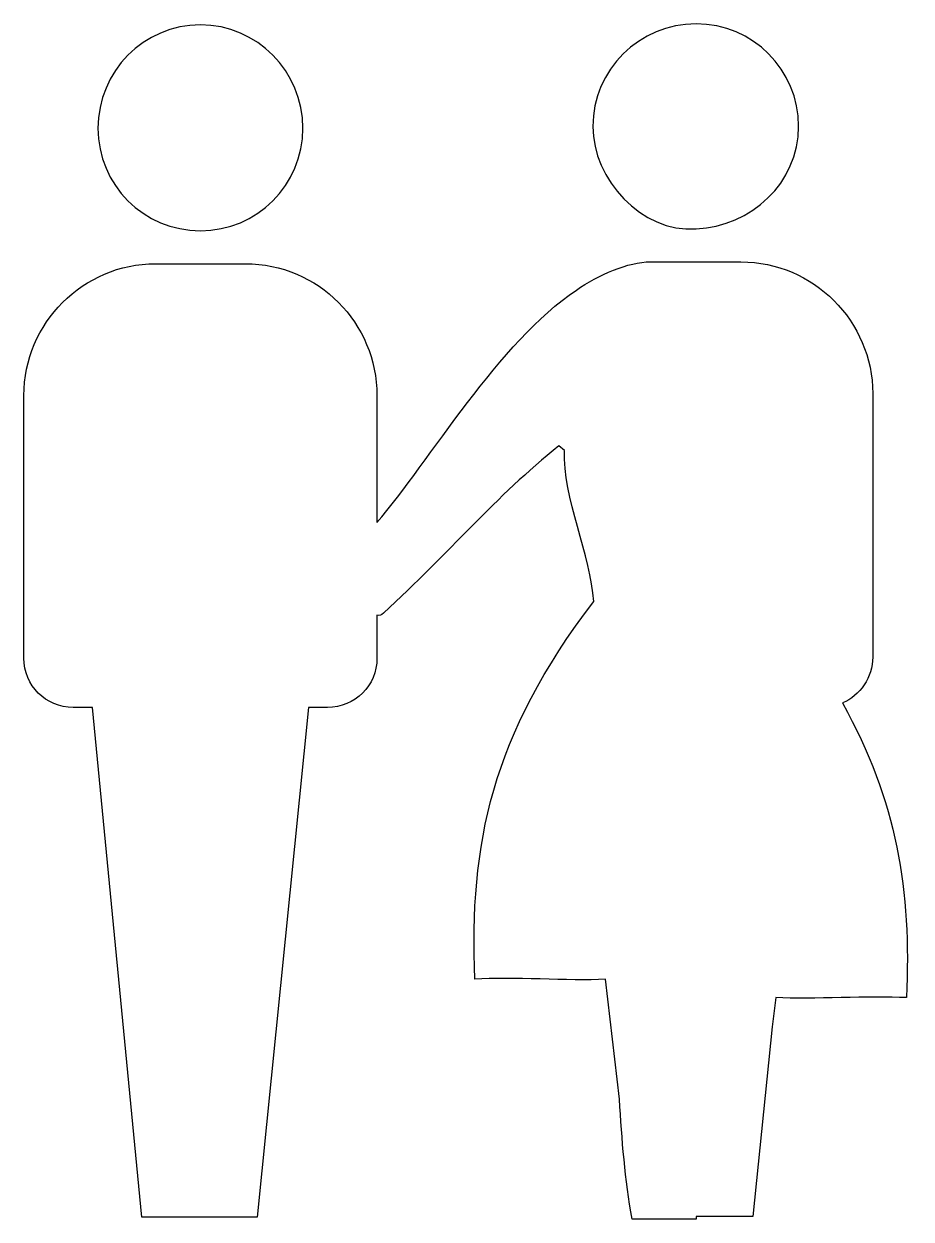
# Model space of a CAD drawing. Header units: centimetres. Extents: x -7.7 to 7.8, y -10.5 to 10.5.
import ezdxf

# ---------------------------------------------------------------- set-up
doc = ezdxf.new("R2010")
doc.units = ezdxf.units.CM
doc.header["$MEASUREMENT"] = 0
doc.layers.add('Layer 1', color=7, linetype='Continuous')

msp = doc.modelspace()

# ---------------------------------------------------------------- linework, layer by layer
at = {"layer": 'Layer 1'}
for points, knots in [([(-4.64828, 10.4527), (-3.65435, 10.4527), (-2.85284, 9.63511), (-2.85284, 8.64115), (-2.85284, 8.64115), (-2.85284, 7.647), (-3.65434, 6.8455), (-4.64828, 6.8455), (-4.64828, 6.8455), (-5.64243, 6.8455), (-6.44395, 7.647), (-6.44395, 8.64115), (-6.44395, 8.64115), (-6.44395, 9.63511), (-5.64243, 10.4527), (-4.64828, 10.4527), (-4.64828, 10.4527), (-4.64828, 10.4527), (-4.64828, 10.4527), (-4.64828, 10.4527)], [0, 0, 0, 0, 0.16666667, 0.16666667, 0.16666667, 0.16666667, 0.33333333, 0.33333333, 0.33333333, 0.33333333, 0.5, 0.5, 0.5, 0.5, 0.66666667, 0.66666667, 0.66666667, 0.66666667, 1, 1, 1, 1]), ([(4.04082, 10.46878), (5.03475, 10.46878), (5.83647, 9.66707), (5.83647, 8.67313), (5.83647, 8.67313), (5.83647, 7.6792), (5.00279, 6.92574), (4.04082, 6.87769), (4.04082, 6.87769), (3.07885, 6.81355), (2.22927, 7.74333), (2.22927, 8.67313), (2.22927, 8.67313), (2.22927, 9.66707), (3.04689, 10.46878), (4.04082, 10.46878), (4.04082, 10.46878), (4.04082, 10.46878), (4.04082, 10.46878), (4.04082, 10.46878)], [0, 0, 0, 0, 0.16666667, 0.16666667, 0.16666667, 0.16666667, 0.33333333, 0.33333333, 0.33333333, 0.33333333, 0.5, 0.5, 0.5, 0.5, 0.66666667, 0.66666667, 0.66666667, 0.66666667, 1, 1, 1, 1]), ([(5.3716, -7.10206), (5.3716, -7.10206), (5.3716, -7.10206), (5.3716, -7.10206), (5.3716, -7.10206), (5.3716, -7.10206), (5.43552, -6.58911), (5.43552, -6.58911), (5.43552, -6.58911), (5.43552, -6.58911), (5.43552, -6.58911), (5.43552, -6.58911), (5.43552, -6.58911), (6.06089, -6.62107), (7.1029, -6.55715), (7.72824, -6.58911), (7.72824, -6.58911), (7.80825, -4.7134), (7.5678, -3.15826), (6.60601, -1.42696), (6.60601, -1.42696), (6.91065, -1.29869), (7.13504, -0.97794), (7.13504, -0.62525), (7.13504, -0.62525), (7.13504, -0.62525), (7.13504, 3.99176), (7.13504, 3.99176), (7.13504, 3.99176), (7.13504, 5.25837), (6.09282, 6.30038), (4.82644, 6.30038), (4.82644, 6.30038), (4.82644, 6.30038), (3.23932, 6.30038), (3.23932, 6.30038), (3.23932, 6.30038), (2.85443, 6.30038), (2.3254, 6.07599), (1.94074, 5.80352), (1.94074, 5.80352), (0.59409, 4.90568), (-0.64035, 2.80561), (-1.55427, 1.73142), (-1.55427, 1.73142), (-1.55427, 1.73142), (-1.55427, 3.95979), (-1.55427, 3.95979), (-1.55427, 3.95979), (-1.55427, 5.2264), (-2.58038, 6.26841), (-3.86287, 6.26841), (-3.86287, 6.26841), (-3.86287, 6.26841), (-5.43391, 6.26842), (-5.43391, 6.26842), (-5.43391, 6.26842), (-6.70052, 6.26842), (-7.74253, 5.22641), (-7.74253, 3.95979), (-7.74253, 3.95979), (-7.74253, 3.95979), (-7.74253, -0.64134), (-7.74253, -0.64134), (-7.74253, -0.64134), (-7.74253, -1.12233), (-7.35767, -1.507), (-6.87689, -1.507), (-6.87689, -1.507), (-6.87689, -1.507), (-6.54008, -1.507), (-6.54008, -1.507), (-6.54008, -1.507), (-6.54008, -1.507), (-5.67444, -10.43679), (-5.67444, -10.43679), (-5.67444, -10.43679), (-5.67444, -10.43679), (-3.65437, -10.43679), (-3.65437, -10.43679), (-3.65437, -10.43679), (-3.65437, -10.43679), (-2.75653, -1.507), (-2.75653, -1.507), (-2.75653, -1.507), (-2.75653, -1.507), (-2.41993, -1.507), (-2.41993, -1.507), (-2.41993, -1.507), (-1.93894, -1.507), (-1.55429, -1.12232), (-1.55429, -0.64134), (-1.55429, -0.64134), (-1.55429, -0.64134), (-1.55429, 0.11214), (-1.55429, 0.11214), (-1.55429, 0.11214), (-1.50624, 0.09624), (-1.47404, 0.11214), (-1.44208, 0.14431), (-1.44208, 0.14431), (-0.2718, 1.21849), (0.51383, 2.18025), (1.63608, 3.07806), (1.63608, 3.07806), (1.63608, 3.07806), (1.73218, 2.99781), (1.73218, 2.99781), (1.73218, 2.99781), (1.70022, 2.18022), (2.19708, 1.13821), (2.24537, 0.35259), (2.24537, 0.35259), (0.4497, -2.00408), (0.06504, -3.89585), (0.16117, -6.2684), (0.16117, -6.2684), (0.78633, -6.22035), (1.82855, -6.30057), (2.45368, -6.2684), (2.45368, -6.2684), (2.45368, -6.2684), (2.45368, -6.2684), (2.45368, -6.2684), (2.45368, -6.2684), (2.45368, -6.2684), (2.69419, -8.36869), (2.69419, -8.36869), (2.69419, -8.36869), (2.74224, -9.0741), (2.79031, -9.77947), (2.91858, -10.46879), (2.91858, -10.46879), (2.91858, -10.46879), (4.0408, -10.46878), (4.0408, -10.46878), (4.0408, -10.46878), (4.0408, -10.46878), (4.0408, -10.42073), (4.0408, -10.42073), (4.0408, -10.42073), (4.0408, -10.42073), (5.03473, -10.42073), (5.03473, -10.42073), (5.03473, -10.42073), (5.03473, -10.42073), (5.3716, -7.10206), (5.3716, -7.10206)], [0, 0, 0, 0, 0.02631579, 0.02631579, 0.02631579, 0.02631579, 0.05263158, 0.05263158, 0.05263158, 0.05263158, 0.07894737, 0.07894737, 0.07894737, 0.07894737, 0.10526316, 0.10526316, 0.10526316, 0.10526316, 0.13157895, 0.13157895, 0.13157895, 0.13157895, 0.15789474, 0.15789474, 0.15789474, 0.15789474, 0.18421053, 0.18421053, 0.18421053, 0.18421053, 0.21052632, 0.21052632, 0.21052632, 0.21052632, 0.23684211, 0.23684211, 0.23684211, 0.23684211, 0.26315789, 0.26315789, 0.26315789, 0.26315789, 0.28947368, 0.28947368, 0.28947368, 0.28947368, 0.31578947, 0.31578947, 0.31578947, 0.31578947, 0.34210526, 0.34210526, 0.34210526, 0.34210526, 0.36842105, 0.36842105, 0.36842105, 0.36842105, 0.39473684, 0.39473684, 0.39473684, 0.39473684, 0.42105263, 0.42105263, 0.42105263, 0.42105263, 0.44736842, 0.44736842, 0.44736842, 0.44736842, 0.47368421, 0.47368421, 0.47368421, 0.47368421, 0.5, 0.5, 0.5, 0.5, 0.52631579, 0.52631579, 0.52631579, 0.52631579, 0.55263158, 0.55263158, 0.55263158, 0.55263158, 0.57894737, 0.57894737, 0.57894737, 0.57894737, 0.60526316, 0.60526316, 0.60526316, 0.60526316, 0.63157895, 0.63157895, 0.63157895, 0.63157895, 0.65789474, 0.65789474, 0.65789474, 0.65789474, 0.68421053, 0.68421053, 0.68421053, 0.68421053, 0.71052632, 0.71052632, 0.71052632, 0.71052632, 0.73684211, 0.73684211, 0.73684211, 0.73684211, 0.76315789, 0.76315789, 0.76315789, 0.76315789, 0.78947368, 0.78947368, 0.78947368, 0.78947368, 0.81578947, 0.81578947, 0.81578947, 0.81578947, 0.84210526, 0.84210526, 0.84210526, 0.84210526, 0.86842105, 0.86842105, 0.86842105, 0.86842105, 0.89473684, 0.89473684, 0.89473684, 0.89473684, 0.92105263, 0.92105263, 0.92105263, 0.92105263, 0.94736842, 0.94736842, 0.94736842, 0.94736842, 1, 1, 1, 1])]:
    msp.add_open_spline(points, degree=3, knots=knots, dxfattribs=at)

doc.saveas('drawing.dxf')
